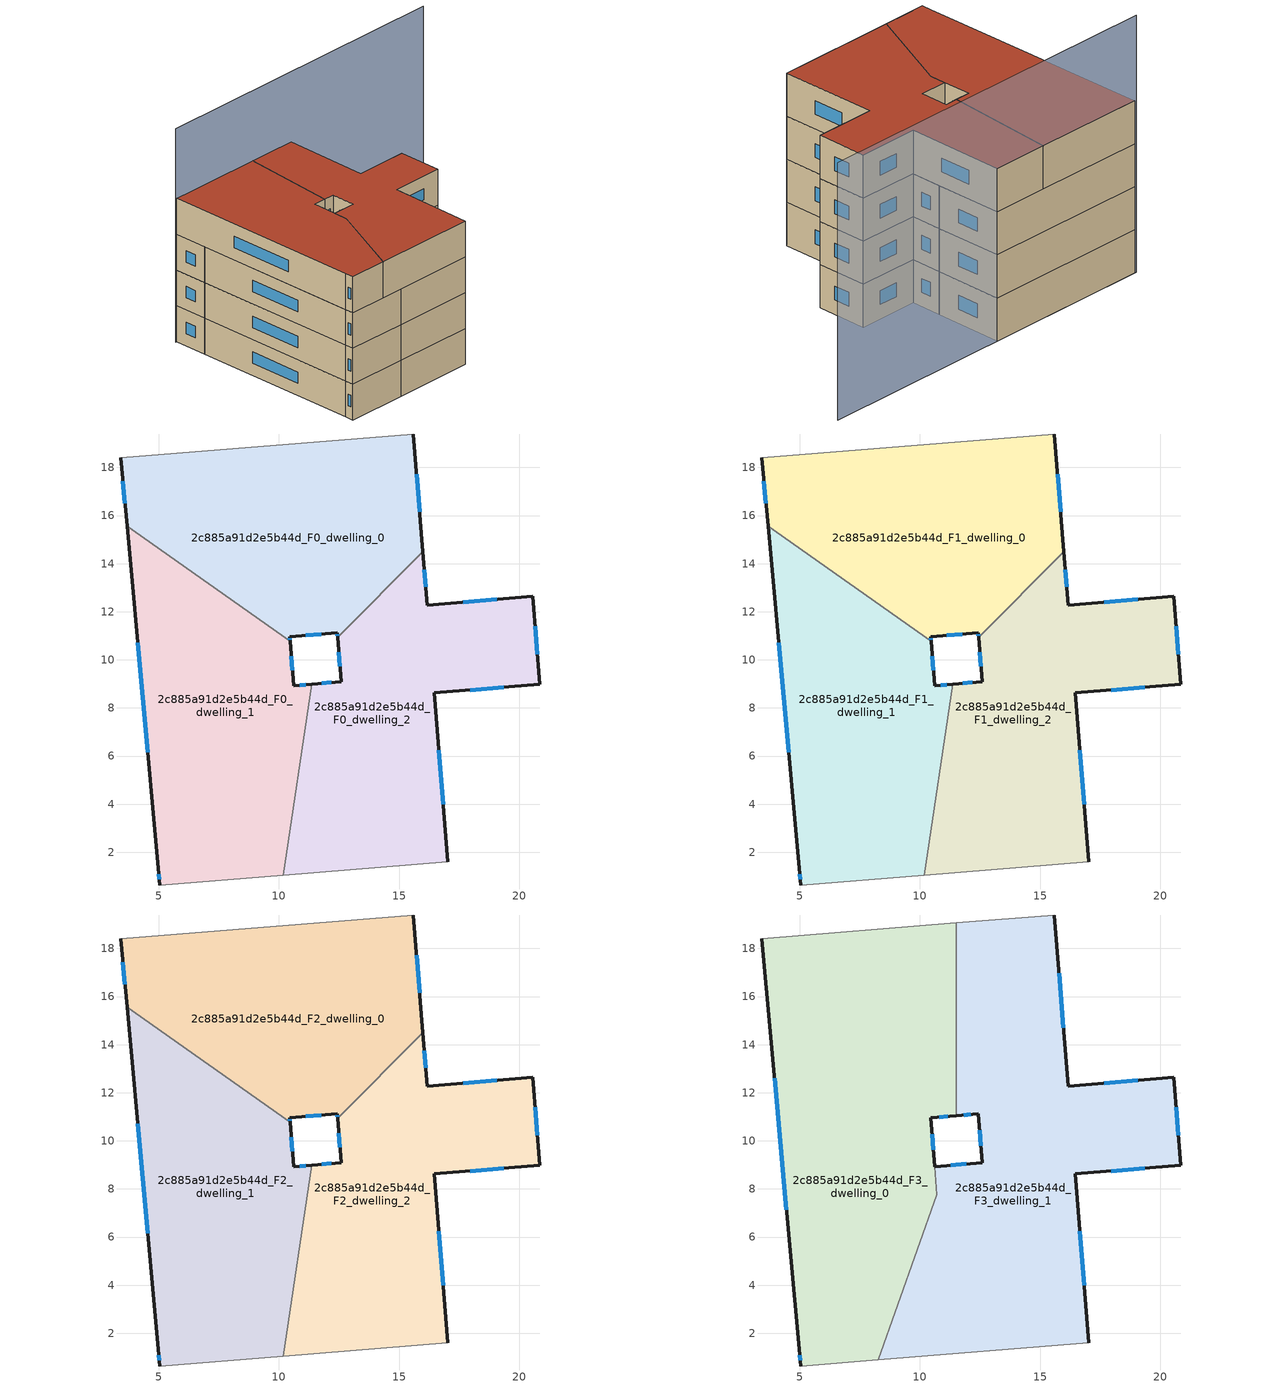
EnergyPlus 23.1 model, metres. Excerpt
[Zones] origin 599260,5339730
2c885a91d2e5b44d_F0_dwelling_0
 floor ground (EU_floor_Construction): 15.59,19.39 15.98,14.5 12.44,10.95 12.43,11.12 10.45,10.96 10.46,10.77 3.69,15.54 3.43,18.41 z0
 wall outside (EU_wall_Construction): 15.98,14.5 15.59,19.39 / 10.46,10.77 10.45,10.96 12.43,11.12 12.44,10.95 / 3.43,18.41 3.69,15.54 z0:3
 wall adiabatic (EU_wall_Construction): 15.59,19.39 3.43,18.41 z0:3
 wall to 2c885a91d2e5b44d_F0_dwelling_1 (EU_wall_Construction): 3.69,15.54 10.46,10.77 z0:3
 wall to 2c885a91d2e5b44d_F0_dwelling_2 (EU_wall_Construction): 12.44,10.95 15.98,14.5 z0:3
 window (EU_Window_Construction): 15.85,16.16 15.73,17.72 / 12.43,11.06 12.43,11.01 / 11.12,11.02 11.75,11.07 / 10.46,10.84 10.45,10.9 / 3.52,17.43 3.6,16.52 z1.02:1.98
2c885a91d2e5b44d_F0_dwelling_1
 floor ground (EU_floor_Construction): 10.46,10.77 10.61,8.93 11.36,9 10.18,1.05 5.06,0.64 4.98,1.33 3.69,15.54 z0
 wall outside (EU_wall_Construction): 3.69,15.54 4.98,1.33 5.06,0.64 / 11.36,9 10.61,8.93 10.46,10.77 z0:3
 wall adiabatic (EU_wall_Construction): 5.06,0.64 10.18,1.05 z0:3
 wall to 2c885a91d2e5b44d_F0_dwelling_2 (EU_wall_Construction): 10.18,1.05 11.36,9 z0:3
 window (EU_Window_Construction): 4.13,10.71 4.54,6.17 / 10.56,9.56 10.51,10.15 / 11.11,8.97 10.87,8.95 / 5.01,1.1 5.03,0.88 z1.02:1.98
2c885a91d2e5b44d_F0_dwelling_2
 floor ground (EU_floor_Construction): 20.55,12.63 20.84,8.98 16.46,8.62 17.02,1.61 10.18,1.05 11.36,9 12.59,9.1 12.44,10.95 15.98,14.5 16.16,12.28 z0
 wall outside (EU_wall_Construction): 17.02,1.61 16.46,8.62 20.84,8.98 20.55,12.63 16.16,12.28 15.98,14.5 / 12.44,10.95 12.59,9.1 11.36,9 z0:3
 wall adiabatic (EU_wall_Construction): 10.18,1.05 17.02,1.61 z0:3
 window (EU_Window_Construction): 16.83,3.99 16.65,6.24 / 12.17,9.06 11.78,9.03 / 12.49,10.32 12.54,9.73 / 16.1,13.03 16.05,13.74 / 19.06,12.51 17.66,12.4 / 20.74,10.22 20.65,11.39 / 17.95,8.75 19.35,8.86 z1.02:1.98
2c885a91d2e5b44d_F1_dwelling_0
 floor to 2c885a91d2e5b44d_F0_dwelling_0 (EU_floor_Construction): 15.59,19.39 15.98,14.5 12.44,10.95 12.42,11.12 10.45,10.96 10.46,10.77 3.69,15.54 3.43,18.41 z3
 wall outside (EU_wall_Construction): 15.98,14.5 15.59,19.39 / 10.46,10.77 10.45,10.96 12.43,11.12 12.44,10.95 / 3.43,18.41 3.69,15.54 z3:6
 wall adiabatic (EU_wall_Construction): 15.59,19.39 3.43,18.41 z3:6
 wall to 2c885a91d2e5b44d_F1_dwelling_1 (EU_wall_Construction): 3.69,15.54 10.46,10.77 z3:6
 wall to 2c885a91d2e5b44d_F1_dwelling_2 (EU_wall_Construction): 12.44,10.95 15.98,14.5 z3:6
 window (EU_Window_Construction): 15.85,16.16 15.73,17.72 / 12.43,11.06 12.43,11.01 / 11.12,11.02 11.75,11.07 / 10.46,10.84 10.45,10.9 / 3.52,17.43 3.6,16.52 z4.02:4.98
2c885a91d2e5b44d_F1_dwelling_1
 floor to 2c885a91d2e5b44d_F0_dwelling_1 (EU_floor_Construction): 10.46,10.77 10.61,8.93 11.36,9 10.18,1.05 5.06,0.64 4.98,1.33 3.69,15.54 z3
 wall outside (EU_wall_Construction): 3.69,15.54 4.98,1.33 5.06,0.64 / 11.36,9 10.61,8.93 10.46,10.77 z3:6
 wall adiabatic (EU_wall_Construction): 5.06,0.64 10.18,1.05 z3:6
 wall to 2c885a91d2e5b44d_F1_dwelling_2 (EU_wall_Construction): 10.18,1.05 11.36,9 z3:6
 window (EU_Window_Construction): 4.13,10.71 4.54,6.17 / 10.56,9.56 10.51,10.15 / 11.11,8.97 10.87,8.95 / 5.01,1.1 5.03,0.88 z4.02:4.98
2c885a91d2e5b44d_F1_dwelling_2
 floor to 2c885a91d2e5b44d_F0_dwelling_2 (EU_floor_Construction): 20.55,12.63 20.84,8.98 16.46,8.62 17.02,1.61 10.18,1.05 11.36,9 12.59,9.1 12.44,10.95 15.98,14.5 16.16,12.28 z3
 wall outside (EU_wall_Construction): 17.02,1.61 16.46,8.62 20.84,8.98 20.55,12.63 16.16,12.28 15.98,14.5 / 12.44,10.95 12.59,9.1 11.36,9 z3:6
 wall adiabatic (EU_wall_Construction): 10.18,1.05 17.02,1.61 z3:6
 window (EU_Window_Construction): 16.83,3.99 16.65,6.24 / 12.17,9.06 11.78,9.03 / 12.49,10.32 12.54,9.73 / 16.1,13.03 16.05,13.74 / 19.06,12.51 17.66,12.4 / 20.74,10.22 20.65,11.39 / 17.95,8.75 19.35,8.86 z4.02:4.98
2c885a91d2e5b44d_F2_dwelling_0
 floor to 2c885a91d2e5b44d_F1_dwelling_0 (EU_floor_Construction): 15.59,19.39 15.98,14.5 12.44,10.95 12.42,11.12 10.45,10.96 10.46,10.77 3.69,15.54 3.43,18.41 z6
 wall outside (EU_wall_Construction): 15.98,14.5 15.59,19.39 / 10.46,10.77 10.45,10.96 12.43,11.12 12.44,10.95 / 3.43,18.41 3.69,15.54 z6:9
 wall adiabatic (EU_wall_Construction): 15.59,19.39 3.43,18.41 z6:9
 wall to 2c885a91d2e5b44d_F2_dwelling_1 (EU_wall_Construction): 3.69,15.54 10.46,10.77 z6:9
 wall to 2c885a91d2e5b44d_F2_dwelling_2 (EU_wall_Construction): 12.44,10.95 15.98,14.5 z6:9
 window (EU_Window_Construction): 15.85,16.16 15.73,17.72 / 12.43,11.06 12.43,11.01 / 11.12,11.02 11.75,11.07 / 10.46,10.84 10.45,10.9 / 3.52,17.43 3.6,16.52 z7.02:7.98
2c885a91d2e5b44d_F2_dwelling_1
 floor to 2c885a91d2e5b44d_F1_dwelling_1 (EU_floor_Construction): 10.46,10.77 10.61,8.93 11.36,9 10.18,1.05 5.06,0.64 4.98,1.33 3.69,15.54 z6
 wall outside (EU_wall_Construction): 3.69,15.54 4.98,1.33 5.06,0.64 / 11.36,9 10.61,8.93 10.46,10.77 z6:9
 wall adiabatic (EU_wall_Construction): 5.06,0.64 10.18,1.05 z6:9
 wall to 2c885a91d2e5b44d_F2_dwelling_2 (EU_wall_Construction): 10.18,1.05 11.36,9 z6:9
 window (EU_Window_Construction): 4.13,10.71 4.54,6.17 / 10.56,9.56 10.51,10.15 / 11.11,8.97 10.87,8.95 / 5.01,1.1 5.03,0.88 z7.02:7.98
2c885a91d2e5b44d_F2_dwelling_2
 floor to 2c885a91d2e5b44d_F1_dwelling_2 (EU_floor_Construction): 20.55,12.63 20.84,8.98 16.46,8.62 17.02,1.61 10.18,1.05 11.36,9 12.59,9.1 12.44,10.95 15.98,14.5 16.16,12.28 z6
 wall outside (EU_wall_Construction): 17.02,1.61 16.46,8.62 20.84,8.98 20.55,12.63 16.16,12.28 15.98,14.5 / 12.44,10.95 12.59,9.1 11.36,9 z6:9
 wall adiabatic (EU_wall_Construction): 10.18,1.05 17.02,1.61 z6:9
 window (EU_Window_Construction): 16.83,3.99 16.65,6.24 / 12.17,9.06 11.78,9.03 / 12.49,10.32 12.54,9.73 / 16.1,13.03 16.05,13.74 / 19.06,12.51 17.66,12.4 / 20.74,10.22 20.65,11.39 / 17.95,8.75 19.35,8.86 z7.02:7.98
2c885a91d2e5b44d_F3_dwelling_0
 floor to 2c885a91d2e5b44d_F2_dwelling_0 (EU_floor_Construction): 11.52,19.06 11.52,11.05 10.45,10.96 10.46,10.77 3.69,15.54 3.43,18.41 z9
 floor to 2c885a91d2e5b44d_F2_dwelling_1 (EU_floor_Construction): 10.46,10.77 10.71,7.76 8.27,0.9 5.06,0.64 4.98,1.33 3.69,15.54 z9
 wall outside (EU_wall_Construction): 3.43,18.41 4.98,1.33 5.06,0.64 / 10.61,8.93 10.45,10.96 11.52,11.05 z9:12
 wall adiabatic (EU_wall_Construction): 5.06,0.64 8.27,0.9 / 11.52,19.06 3.43,18.41 z9:12
 wall to 2c885a91d2e5b44d_F3_dwelling_1 (EU_wall_Construction): 11.52,11.05 11.52,19.06 / 8.27,0.9 10.71,7.75 / 10.71,7.76 10.61,8.93 z9:12
 window (EU_Window_Construction): 5.01,1.1 5.03,0.88 / 3.96,12.6 4.46,7.14 / 10.81,10.99 11.15,11.02 / 10.56,9.62 10.5,10.27 z10.02:10.98
 roof outside (EU_roof_Construction): 8.26,0.9 10.71,7.76 10.45,10.96 11.52,11.05 11.52,19.06 3.43,18.41 4.98,1.33 5.06,0.64 z12
2c885a91d2e5b44d_F3_dwelling_1
 floor to 2c885a91d2e5b44d_F2_dwelling_0 (EU_floor_Construction): 15.59,19.39 15.98,14.5 12.44,10.95 12.42,11.12 11.52,11.05 11.52,19.06 z9
 floor to 2c885a91d2e5b44d_F2_dwelling_2 (EU_floor_Construction): 20.55,12.63 20.84,8.98 16.46,8.62 17.02,1.6 10.18,1.05 11.36,9 12.59,9.1 12.44,10.95 15.98,14.5 16.16,12.28 z9
 floor to 2c885a91d2e5b44d_F2_dwelling_1 (EU_floor_Construction): 11.36,9 10.18,1.05 8.27,0.9 10.71,7.76 10.61,8.93 z9
 wall outside (EU_wall_Construction): 11.52,11.05 12.43,11.12 12.59,9.1 10.61,8.93 / 17.02,1.61 16.46,8.62 20.84,8.98 20.55,12.63 16.16,12.28 15.59,19.39 z9:12
 wall adiabatic (EU_wall_Construction): 15.59,19.39 11.52,19.06 / 8.27,0.9 17.02,1.61 z9:12
 window (EU_Window_Construction): 12.48,10.43 12.53,9.79 / 11.83,11.07 12.12,11.1 / 15.97,14.7 15.79,16.97 / 19.06,12.51 17.66,12.4 / 20.74,10.22 20.65,11.39 / 17.95,8.75 19.35,8.86 / 16.83,3.99 16.65,6.24 / 11.92,9.04 11.29,8.99 z10.02:10.98
 roof outside (EU_roof_Construction): 17.02,1.61 16.46,8.62 20.84,8.98 20.55,12.63 16.16,12.28 15.59,19.39 11.52,19.06 11.52,11.05 12.42,11.12 12.59,9.1 10.61,8.93 10.71,7.76 8.26,0.9 z12
shading: 29.66,20.51 3.32,18.39 z0:17.9
[Building]
EU S2 Campaign: North Axis=0; Terrain=City; Solar Distribution=FullExterior
[Site:Location]
Vienna: Latitude=48; Longitude=16.5; Time Zone=1; Elevation=183
[SizingPeriod:WeatherFileDays]
AnnualSizingPeriod: Begin Month=1; Begin Day of Month=1; End Month=12; End Day of Month=31; Day of Week for Start Day=Monday; Use Weather File Daylight Saving Period=No; Use Weather File Rain and Snow Indicators=No
[MATERIAL]
EU_InternalMass_Material: Roughness=MediumRough; Thickness=0.1; Conductivity=1; Density=1800; Specific Heat=900; Thermal Absorptance=0.9; Solar Absorptance=0.7; Visible Absorptance=0.7
[MATERIAL:NOMASS] Roughness=MediumRough; Thermal Absorptance=0.9; Solar Absorptance=0.7; Visible Absorptance=0.7
Name | Thermal Resistance
EU_wall_NoMass | 0.942466
EU_roof_NoMass | 0.551687
EU_floor_NoMass | 0.66527
[WINDOWMATERIAL:SIMPLEGLAZINGSYSTEM]
EU_Window_SimpleGlazing: UFactor=2.03367; Solar Heat Gain Coefficient=0.65; Visible Transmittance=0.65
[CONSTRUCTION]
EU_wall_Construction: EU_wall_NoMass
EU_roof_Construction: EU_roof_NoMass
EU_floor_Construction: EU_floor_NoMass
EU_Window_Construction: EU_Window_SimpleGlazing
EU_InternalMass_Construction: EU_InternalMass_Material
[ZONE] Type=1; Multiplier=1; Ceiling Height=autocalculate; Floor Area=autocalculate; Part of Total Floor Area=Yes
Name | Volume
2c885a91d2e5b44d_F0_dwelling_0 | 228.051
2c885a91d2e5b44d_F1_dwelling_0; 2c885a91d2e5b44d_F2_dwelling_0 | 228.052
2c885a91d2e5b44d_F3_dwelling_0 | 341.139
2c885a91d2e5b44d_F0_dwelling_1; 2c885a91d2e5b44d_F1_dwelling_1; 2c885a91d2e5b44d_F2_dwelling_1 | 228.053
2c885a91d2e5b44d_F3_dwelling_1 | 343.028
2c885a91d2e5b44d_F0_dwelling_2; 2c885a91d2e5b44d_F1_dwelling_2; 2c885a91d2e5b44d_F2_dwelling_2 | 228.07
[INTERNALMASS] Construction=EU_InternalMass_Construction
Name | Zone or ZoneList | Surface Area
2c885a91d2e5b44d_F0_dwelling_0_EU_InternalMass | 2c885a91d2e5b44d_F0_dwelling_0 | 76.0171
2c885a91d2e5b44d_F0_dwelling_1_EU_InternalMass | 2c885a91d2e5b44d_F0_dwelling_1 | 76.0179
2c885a91d2e5b44d_F0_dwelling_2_EU_InternalMass | 2c885a91d2e5b44d_F0_dwelling_2 | 76.0229
2c885a91d2e5b44d_F1_dwelling_0_EU_InternalMass | 2c885a91d2e5b44d_F1_dwelling_0 | 76.0171
2c885a91d2e5b44d_F1_dwelling_1_EU_InternalMass | 2c885a91d2e5b44d_F1_dwelling_1 | 76.0179
2c885a91d2e5b44d_F1_dwelling_2_EU_InternalMass | 2c885a91d2e5b44d_F1_dwelling_2 | 76.0229
2c885a91d2e5b44d_F2_dwelling_0_EU_InternalMass | 2c885a91d2e5b44d_F2_dwelling_0 | 76.0171
2c885a91d2e5b44d_F2_dwelling_1_EU_InternalMass | 2c885a91d2e5b44d_F2_dwelling_1 | 76.0179
2c885a91d2e5b44d_F2_dwelling_2_EU_InternalMass | 2c885a91d2e5b44d_F2_dwelling_2 | 76.0229
2c885a91d2e5b44d_F3_dwelling_0_EU_InternalMass | 2c885a91d2e5b44d_F3_dwelling_0 | 113.721
2c885a91d2e5b44d_F3_dwelling_1_EU_InternalMass | 2c885a91d2e5b44d_F3_dwelling_1 | 114.347
[OTHEREQUIPMENT] Fuel Type=Electricity; Design Level Calculation Method=Watts/Area; Power per Zone Floor Area=1; Fraction Latent=0; Fraction Radiant=0; Fraction Lost=0; Carbon Dioxide Generation Rate=0; EndUse Subcategory=EU_Step8_InternalGains
Name | Zone or ZoneList or Space or SpaceList | Schedule
EU_Step8_InternalGain_2c885a91d2e5b44d_F0_dwelling_0_f000 | 2c885a91d2e5b44d_F0_dwelling_0 | EU_Step8_GainSchedule_2c885a91d2e5b44d_F0_dwelling_0_f000
EU_Step8_InternalGain_2c885a91d2e5b44d_F0_dwelling_1_f000 | 2c885a91d2e5b44d_F0_dwelling_1 | EU_Step8_GainSchedule_2c885a91d2e5b44d_F0_dwelling_1_f000
EU_Step8_InternalGain_2c885a91d2e5b44d_F0_dwelling_2_f000 | 2c885a91d2e5b44d_F0_dwelling_2 | EU_Step8_GainSchedule_2c885a91d2e5b44d_F0_dwelling_2_f000
EU_Step8_InternalGain_2c885a91d2e5b44d_F1_dwelling_0_f000 | 2c885a91d2e5b44d_F1_dwelling_0 | EU_Step8_GainSchedule_2c885a91d2e5b44d_F1_dwelling_0_f000
EU_Step8_InternalGain_2c885a91d2e5b44d_F1_dwelling_1_f000 | 2c885a91d2e5b44d_F1_dwelling_1 | EU_Step8_GainSchedule_2c885a91d2e5b44d_F1_dwelling_1_f000
EU_Step8_InternalGain_2c885a91d2e5b44d_F1_dwelling_2_f000 | 2c885a91d2e5b44d_F1_dwelling_2 | EU_Step8_GainSchedule_2c885a91d2e5b44d_F1_dwelling_2_f000
EU_Step8_InternalGain_2c885a91d2e5b44d_F2_dwelling_0_f000 | 2c885a91d2e5b44d_F2_dwelling_0 | EU_Step8_GainSchedule_2c885a91d2e5b44d_F2_dwelling_0_f000
EU_Step8_InternalGain_2c885a91d2e5b44d_F2_dwelling_1_f000 | 2c885a91d2e5b44d_F2_dwelling_1 | EU_Step8_GainSchedule_2c885a91d2e5b44d_F2_dwelling_1_f000
EU_Step8_InternalGain_2c885a91d2e5b44d_F2_dwelling_2_f000 | 2c885a91d2e5b44d_F2_dwelling_2 | EU_Step8_GainSchedule_2c885a91d2e5b44d_F2_dwelling_2_f000
EU_Step8_InternalGain_2c885a91d2e5b44d_F3_dwelling_0_f000 | 2c885a91d2e5b44d_F3_dwelling_0 | EU_Step8_GainSchedule_2c885a91d2e5b44d_F3_dwelling_0_f000
EU_Step8_InternalGain_2c885a91d2e5b44d_F3_dwelling_1_f000 | 2c885a91d2e5b44d_F3_dwelling_1 | EU_Step8_GainSchedule_2c885a91d2e5b44d_F3_dwelling_1_f000
[ZONEVENTILATION:DESIGNFLOWRATE] Schedule=EU_AlwaysOn; Design Flow Rate Calculation Method=AirChanges/Hour; Air Changes per Hour=0.530523; Ventilation Type=Natural; Fan Pressure Rise=0; Fan Total Efficiency=1; Constant Term Coefficient=1; Temperature Term Coefficient=0; Velocity Term Coefficient=0; Velocity Squared Term Coefficient=0; Minimum Indoor Temperature=-100; Maximum Indoor Temperature=100; Delta Temperature=-100; Minimum Outdoor Temperature=-100; Maximum Outdoor Temperature=100; Maximum Wind Speed=40
Name | Zone or ZoneList or Space or SpaceList
EU_ConstantAir_2c885a91d2e5b44d_F0_dwelling_0 | 2c885a91d2e5b44d_F0_dwelling_0
EU_ConstantAir_2c885a91d2e5b44d_F0_dwelling_1 | 2c885a91d2e5b44d_F0_dwelling_1
EU_ConstantAir_2c885a91d2e5b44d_F0_dwelling_2 | 2c885a91d2e5b44d_F0_dwelling_2
EU_ConstantAir_2c885a91d2e5b44d_F1_dwelling_0 | 2c885a91d2e5b44d_F1_dwelling_0
EU_ConstantAir_2c885a91d2e5b44d_F1_dwelling_1 | 2c885a91d2e5b44d_F1_dwelling_1
EU_ConstantAir_2c885a91d2e5b44d_F1_dwelling_2 | 2c885a91d2e5b44d_F1_dwelling_2
EU_ConstantAir_2c885a91d2e5b44d_F2_dwelling_0 | 2c885a91d2e5b44d_F2_dwelling_0
EU_ConstantAir_2c885a91d2e5b44d_F2_dwelling_1 | 2c885a91d2e5b44d_F2_dwelling_1
EU_ConstantAir_2c885a91d2e5b44d_F2_dwelling_2 | 2c885a91d2e5b44d_F2_dwelling_2
EU_ConstantAir_2c885a91d2e5b44d_F3_dwelling_0 | 2c885a91d2e5b44d_F3_dwelling_0
EU_ConstantAir_2c885a91d2e5b44d_F3_dwelling_1 | 2c885a91d2e5b44d_F3_dwelling_1
[HVACTEMPLATE:THERMOSTAT] Constant Heating Setpoint=20; Constant Cooling Setpoint=50
EU_HeatOnly_2c885a91d2e5b44d_F0_dwelling_0; EU_HeatOnly_2c885a91d2e5b44d_F0_dwelling_1; EU_HeatOnly_2c885a91d2e5b44d_F0_dwelling_2; EU_HeatOnly_2c885a91d2e5b44d_F1_dwelling_0; EU_HeatOnly_2c885a91d2e5b44d_F1_dwelling_1; EU_HeatOnly_2c885a91d2e5b44d_F1_dwelling_2; EU_HeatOnly_2c885a91d2e5b44d_F2_dwelling_0; EU_HeatOnly_2c885a91d2e5b44d_F2_dwelling_1; EU_HeatOnly_2c885a91d2e5b44d_F2_dwelling_2; EU_HeatOnly_2c885a91d2e5b44d_F3_dwelling_0; EU_HeatOnly_2c885a91d2e5b44d_F3_dwelling_1
[HVACTEMPLATE:ZONE:IDEALLOADSAIRSYSTEM] System Availability Schedule=EU_AlwaysOn; Maximum Heating Supply Air Temperature=50; Minimum Cooling Supply Air Temperature=13; Maximum Heating Supply Air Humidity Ratio=0.0156; Minimum Cooling Supply Air Humidity Ratio=0.0077; Heating Limit=NoLimit; Cooling Limit=NoLimit; Heating Availability Schedule=EU_AlwaysOn; Cooling Availability Schedule=EU_CoolingOff; Dehumidification Control Type=ConstantSensibleHeatRatio; Cooling Sensible Heat Ratio=0.7; Dehumidification Setpoint=60; Humidification Control Type=None; Humidification Setpoint=30; Outdoor Air Method=None; Outdoor Air Flow Rate per Person=0.00944; Outdoor Air Flow Rate per Zone Floor Area=0; Outdoor Air Flow Rate per Zone=0; Demand Controlled Ventilation Type=None; Outdoor Air Economizer Type=NoEconomizer; Heat Recovery Type=None; Sensible Heat Recovery Effectiveness=0.7; Latent Heat Recovery Effectiveness=0.65
Name | Template Thermostat
2c885a91d2e5b44d_F0_dwelling_0 | EU_HeatOnly_2c885a91d2e5b44d_F0_dwelling_0
2c885a91d2e5b44d_F0_dwelling_1 | EU_HeatOnly_2c885a91d2e5b44d_F0_dwelling_1
2c885a91d2e5b44d_F0_dwelling_2 | EU_HeatOnly_2c885a91d2e5b44d_F0_dwelling_2
2c885a91d2e5b44d_F1_dwelling_0 | EU_HeatOnly_2c885a91d2e5b44d_F1_dwelling_0
2c885a91d2e5b44d_F1_dwelling_1 | EU_HeatOnly_2c885a91d2e5b44d_F1_dwelling_1
2c885a91d2e5b44d_F1_dwelling_2 | EU_HeatOnly_2c885a91d2e5b44d_F1_dwelling_2
2c885a91d2e5b44d_F2_dwelling_0 | EU_HeatOnly_2c885a91d2e5b44d_F2_dwelling_0
2c885a91d2e5b44d_F2_dwelling_1 | EU_HeatOnly_2c885a91d2e5b44d_F2_dwelling_1
2c885a91d2e5b44d_F2_dwelling_2 | EU_HeatOnly_2c885a91d2e5b44d_F2_dwelling_2
2c885a91d2e5b44d_F3_dwelling_0 | EU_HeatOnly_2c885a91d2e5b44d_F3_dwelling_0
2c885a91d2e5b44d_F3_dwelling_1 | EU_HeatOnly_2c885a91d2e5b44d_F3_dwelling_1
[SIZING:ZONE] Zone Cooling Design Supply Air Temperature Input Method=SupplyAirTemperature; Zone Cooling Design Supply Air Temperature=13; Zone Heating Design Supply Air Temperature Input Method=SupplyAirTemperature; Zone Heating Design Supply Air Temperature=50; Zone Cooling Design Supply Air Humidity Ratio=0.008; Zone Heating Design Supply Air Humidity Ratio=0.008; Cooling Design Air Flow Method=DesignDay; Cooling Design Air Flow Rate=0; Cooling Minimum Air Flow per Zone Floor Area=0.000762; Cooling Minimum Air Flow=0; Cooling Minimum Air Flow Fraction=0.2; Heating Design Air Flow Method=DesignDay; Heating Design Air Flow Rate=0; Heating Maximum Air Flow per Zone Floor Area=0.002032; Heating Maximum Air Flow=0.141576; Heating Maximum Air Flow Fraction=0.3; Account for Dedicated Outdoor Air System=No; Dedicated Outdoor Air System Control Strategy=NeutralSupplyAir; Dedicated Outdoor Air Low Setpoint Temperature for Design=autosize; Dedicated Outdoor Air High Setpoint Temperature for Design=autosize; Zone Load Sizing Method=Sensible Load Only No Latent Load; Zone Latent Cooling Design Supply Air Humidity Ratio Input Method=HumidityRatioDifference; Zone Cooling Design Supply Air Humidity Ratio Difference=0.005; Zone Latent Heating Design Supply Air Humidity Ratio Input Method=HumidityRatioDifference; Zone Humidification Design Supply Air Humidity Ratio Difference=0.005
2c885a91d2e5b44d_F0_dwelling_0; 2c885a91d2e5b44d_F0_dwelling_1; 2c885a91d2e5b44d_F0_dwelling_2; 2c885a91d2e5b44d_F1_dwelling_0; 2c885a91d2e5b44d_F1_dwelling_1; 2c885a91d2e5b44d_F1_dwelling_2; 2c885a91d2e5b44d_F2_dwelling_0; 2c885a91d2e5b44d_F2_dwelling_1; 2c885a91d2e5b44d_F2_dwelling_2; 2c885a91d2e5b44d_F3_dwelling_0; 2c885a91d2e5b44d_F3_dwelling_1
[SCHEDULE:CONSTANT]
Name | Hourly Value
EU_AlwaysOn | 1
EU_CoolingOff | 0
[SCHEDULE:FILE] Column Number=1; Rows to Skip at Top=0; Number of Hours of Data=8760; Column Separator=Comma; Interpolate to Timestep=No; Minutes per Item=60; Adjust Schedule for Daylight Savings=Yes
Name | File
EU_Step8_GainSchedule_2c885a91d2e5b44d_F0_dwelling_0_f000 | ../../schedules/2c885a91d2e5b44d/2c885a91d2e5b44d_F0_dwelling_0_f000_gain.csv
EU_Step8_GainSchedule_2c885a91d2e5b44d_F0_dwelling_1_f000 | ../../schedules/2c885a91d2e5b44d/2c885a91d2e5b44d_F0_dwelling_1_f000_gain.csv
EU_Step8_GainSchedule_2c885a91d2e5b44d_F0_dwelling_2_f000 | ../../schedules/2c885a91d2e5b44d/2c885a91d2e5b44d_F0_dwelling_2_f000_gain.csv
EU_Step8_GainSchedule_2c885a91d2e5b44d_F1_dwelling_0_f000 | ../../schedules/2c885a91d2e5b44d/2c885a91d2e5b44d_F1_dwelling_0_f000_gain.csv
EU_Step8_GainSchedule_2c885a91d2e5b44d_F1_dwelling_1_f000 | ../../schedules/2c885a91d2e5b44d/2c885a91d2e5b44d_F1_dwelling_1_f000_gain.csv
EU_Step8_GainSchedule_2c885a91d2e5b44d_F1_dwelling_2_f000 | ../../schedules/2c885a91d2e5b44d/2c885a91d2e5b44d_F1_dwelling_2_f000_gain.csv
EU_Step8_GainSchedule_2c885a91d2e5b44d_F2_dwelling_0_f000 | ../../schedules/2c885a91d2e5b44d/2c885a91d2e5b44d_F2_dwelling_0_f000_gain.csv
EU_Step8_GainSchedule_2c885a91d2e5b44d_F2_dwelling_1_f000 | ../../schedules/2c885a91d2e5b44d/2c885a91d2e5b44d_F2_dwelling_1_f000_gain.csv
EU_Step8_GainSchedule_2c885a91d2e5b44d_F2_dwelling_2_f000 | ../../schedules/2c885a91d2e5b44d/2c885a91d2e5b44d_F2_dwelling_2_f000_gain.csv
EU_Step8_GainSchedule_2c885a91d2e5b44d_F3_dwelling_0_f000 | ../../schedules/2c885a91d2e5b44d/2c885a91d2e5b44d_F3_dwelling_0_f000_gain.csv
EU_Step8_GainSchedule_2c885a91d2e5b44d_F3_dwelling_1_f000 | ../../schedules/2c885a91d2e5b44d/2c885a91d2e5b44d_F3_dwelling_1_f000_gain.csv
